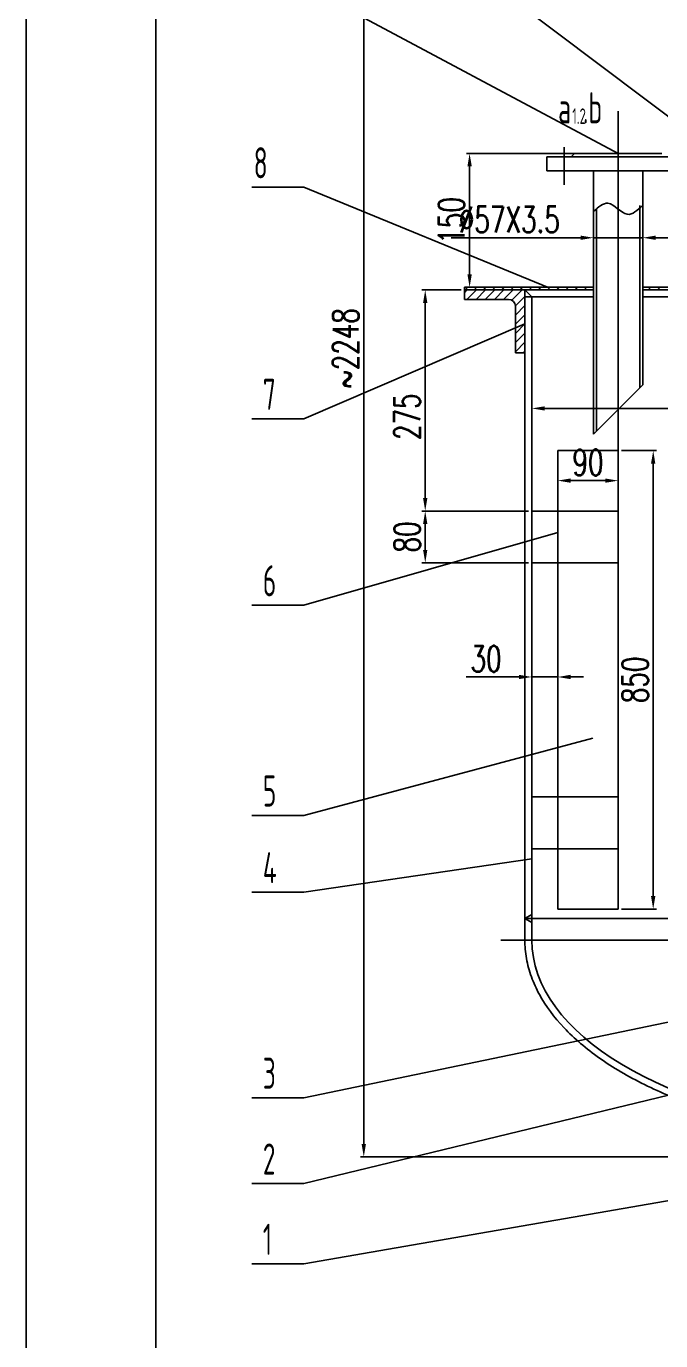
# Model space of a CAD drawing. Extents: x 8095 to 8689, y 0 to 841.
# Drawn here: x 8095.3 to 8217.7, y 425 to 678.7 of the extents above; entities that cross this region are included whole.
import ezdxf

# ---------------------------------------------------------------- set-up
doc = ezdxf.new("R2010")
doc.units = 0
doc.header["$LTSCALE"] = 10
doc.header["$MEASUREMENT"] = 0
doc.linetypes.add('HIDDEN', pattern=[0.375, 0.25, -0.125])
doc.layers.get('DEFPOINTS').update_dxf_attribs({"color": 5, "linetype": 'HIDDEN', "lineweight": 13})
doc.layers.add('DIM', color=7, linetype='CONTINUOUS')
doc.styles.add('HZ5', font='romans.shx', dxfattribs={"width": 0.7, "height": 5, "bigfont": 'hztxt.shx'})
doc.styles.add('J_BigFont', font='gbenor.shx', dxfattribs={"bigfont": 'gbcbig.shx'})
doc.dimstyles.new('机械制图iso', dxfattribs={"dimscale": 0, "dimtxt": 0.18, "dimasz": 2.5, "dimexe": 0.625, "dimexo": 0.625, "dimgap": 1, "dimtad": 1, "dimdec": 4, "dimzin": 0, "dimdsep": 46, "dimtxsty": 'HZ5', "dimcen": 0, "dimadec": 0, "dimazin": 0, "dimtfac": 1, "dimtdec": 4, "dimtofl": 0, "dimtmove": 0, "dimatfit": 2, "dimfxl": 0, "dimtolj": 1, "dimtzin": 0, "dimarcsym": 0})

# ---------------------------------------------------------------- blocks, each defined once
blk = doc.blocks.new('*D215')
at = {"layer": 'DEFPOINTS', "color": 0}
for p in [(8267.85, 772.58), (8160.39, 460.48), (8254.06, 460.48)]:
    blk.add_point(p, dxfattribs=at)
at = {"layer": 'DIM', "color": 0, "lineweight": -2}
for p, q in [((8267.22, 772.58), (8159.77, 772.58)), ((8160.39, 770.08), (8160.39, 462.98)), ((8253.44, 460.48), (8159.77, 460.48))]:
    blk.add_line(p, q, dxfattribs=at)
at = {"layer": 'DIM', "color": 0}
for points in [[(8159.97, 770.08), (8160.81, 770.08), (8160.39, 772.58)], [(8159.97, 462.98), (8160.81, 462.98), (8160.39, 460.48)]]:
    blk.add_solid(points, dxfattribs=at)
at = {"layer": 'DIM', "color": 0, "insert": (8156.89, 616.53), "char_height": 5, "attachment_point": 5, "rotation": 90, "style": 'HZ5'}
blk.add_mtext('\\A1;~2248', dxfattribs=at)
blk = doc.blocks.new('*D163')
at = {"layer": 'DEFPOINTS', "color": 0}
for p in [(8209.48, 596.82), (8209.48, 508.32), (8216.24, 508.32)]:
    blk.add_point(p, dxfattribs=at)
at = {"layer": 'DIM', "color": 0, "lineweight": -2}
for p, q in [((8210.1, 596.82), (8216.86, 596.82)), ((8216.24, 594.32), (8216.24, 510.82)), ((8210.1, 508.32), (8216.86, 508.32))]:
    blk.add_line(p, q, dxfattribs=at)
at = {"layer": 'DIM', "color": 0}
for points in [[(8215.82, 594.32), (8216.65, 594.32), (8216.24, 596.82)], [(8215.82, 510.82), (8216.65, 510.82), (8216.24, 508.32)]]:
    blk.add_solid(points, dxfattribs=at)
at = {"layer": 'DIM', "color": 0, "insert": (8212.74, 552.57), "char_height": 5, "attachment_point": 5, "rotation": 90, "style": 'HZ5'}
blk.add_mtext('\\A1;850', dxfattribs=at)
blk = doc.blocks.new('*D155')
at = {"layer": 'DEFPOINTS', "color": 0}
for p in [(8342.81, 604.97), (8192.81, 603.22), (8342.81, 603.22)]:
    blk.add_point(p, dxfattribs=at)
at = {"layer": 'DIM', "color": 0, "lineweight": -2}
for p, q in [((8192.81, 603.84), (8192.81, 605.59)), ((8195.31, 604.97), (8340.31, 604.97)), ((8342.81, 603.84), (8342.81, 605.59))]:
    blk.add_line(p, q, dxfattribs=at)
at = {"layer": 'DIM', "color": 0}
for points in [[(8195.31, 605.38), (8195.31, 604.55), (8192.81, 604.97)], [(8340.31, 605.38), (8340.31, 604.55), (8342.81, 604.97)]]:
    blk.add_solid(points, dxfattribs=at)
at = {"layer": 'DIM', "color": 0, "insert": (8280.85, 608.47), "char_height": 5, "attachment_point": 5, "style": 'HZ5'}
blk.add_mtext('\\A1;%%C1000', dxfattribs=at)
blk = doc.blocks.new('*D176')
at = {"layer": 'DEFPOINTS', "color": 0}
for p in [(8179.81, 627.85), (8172.25, 585.16), (8192.81, 585.16)]:
    blk.add_point(p, dxfattribs=at)
at = {"layer": 'DIM', "color": 0, "lineweight": -2}
for p, q in [((8179.19, 627.85), (8171.62, 627.85)), ((8172.25, 625.35), (8172.25, 587.66)), ((8192.19, 585.16), (8171.62, 585.16))]:
    blk.add_line(p, q, dxfattribs=at)
at = {"layer": 'DIM', "color": 0}
for points in [[(8171.83, 625.35), (8172.66, 625.35), (8172.25, 627.85)], [(8171.83, 587.66), (8172.66, 587.66), (8172.25, 585.16)]]:
    blk.add_solid(points, dxfattribs=at)
at = {"layer": 'DIM', "color": 0, "insert": (8168.75, 603.37), "char_height": 5, "attachment_point": 5, "rotation": 90, "style": 'HZ5'}
blk.add_mtext('\\A1;275', dxfattribs=at)
blk = doc.blocks.new('*D216')
at = {"layer": 'DEFPOINTS', "color": 0}
for p in [(8192.81, 575.16), (8197.81, 575.16), (8192.81, 553.13)]:
    blk.add_point(p, dxfattribs=at)
at = {"layer": 'DIM', "color": 0, "lineweight": -2}
for p, q in [((8192.81, 574.53), (8192.81, 552.5)), ((8197.81, 574.53), (8197.81, 552.5)), ((8190.31, 553.13), (8180.14, 553.13)), ((8197.81, 553.13), (8192.81, 553.13)), ((8200.31, 553.13), (8202.81, 553.13))]:
    blk.add_line(p, q, dxfattribs=at)
at = {"layer": 'DIM', "color": 0}
for points in [[(8190.31, 553.55), (8190.31, 552.71), (8192.81, 553.13)], [(8200.31, 553.55), (8200.31, 552.71), (8197.81, 553.13)]]:
    blk.add_solid(points, dxfattribs=at)
at = {"layer": 'DIM', "color": 0, "insert": (8183.98, 556.63), "char_height": 5, "attachment_point": 5, "style": 'HZ5'}
blk.add_mtext('\\A1;30', dxfattribs=at)
blk = doc.blocks.new('*D177')
at = {"layer": 'DEFPOINTS', "color": 0}
for p in [(8192.81, 585.16), (8172.25, 575.16), (8192.81, 575.16)]:
    blk.add_point(p, dxfattribs=at)
at = {"layer": 'DIM', "color": 0, "lineweight": -2}
for p, q in [((8192.19, 585.16), (8171.62, 585.16)), ((8172.25, 582.66), (8172.25, 577.66)), ((8192.19, 575.16), (8171.62, 575.16))]:
    blk.add_line(p, q, dxfattribs=at)
at = {"layer": 'DIM', "color": 0}
for points in [[(8171.83, 582.66), (8172.66, 582.66), (8172.25, 585.16)], [(8171.83, 577.66), (8172.66, 577.66), (8172.25, 575.16)]]:
    blk.add_solid(points, dxfattribs=at)
at = {"layer": 'DIM', "color": 0, "insert": (8168.75, 580.16), "char_height": 5, "attachment_point": 5, "rotation": 90, "style": 'HZ5'}
blk.add_mtext('\\A1;80', dxfattribs=at)
blk = doc.blocks.new('*D162')
at = {"layer": 'DEFPOINTS', "color": 0}
for p in [(8197.81, 591.03), (8197.81, 587.1), (8209.48, 587.1)]:
    blk.add_point(p, dxfattribs=at)
at = {"layer": 'DIM', "color": 0, "lineweight": -2}
for p, q in [((8197.81, 587.72), (8197.81, 591.66)), ((8209.48, 587.72), (8209.48, 591.66)), ((8206.98, 591.03), (8200.31, 591.03))]:
    blk.add_line(p, q, dxfattribs=at)
at = {"layer": 'DIM', "color": 0}
for points in [[(8200.31, 591.45), (8200.31, 590.62), (8197.81, 591.03)], [(8206.98, 591.45), (8206.98, 590.62), (8209.48, 591.03)]]:
    blk.add_solid(points, dxfattribs=at)
at = {"layer": 'DIM', "color": 0, "insert": (8203.64, 594.53), "char_height": 5, "attachment_point": 5, "style": 'HZ5'}
blk.add_mtext('\\A1;90', dxfattribs=at)
blk = doc.blocks.new('*D170')
at = {"layer": 'DEFPOINTS', "color": 0}
for p in [(8204.73, 644.17), (8214.23, 644.17), (8204.73, 637.92)]:
    blk.add_point(p, dxfattribs=at)
at = {"layer": 'DIM', "color": 0, "lineweight": -2}
for p, q in [((8204.73, 643.55), (8204.73, 637.29)), ((8214.23, 643.55), (8214.23, 637.29)), ((8202.23, 637.92), (8177.23, 637.92)), ((8214.23, 637.92), (8204.73, 637.92)), ((8216.73, 637.92), (8219.23, 637.92))]:
    blk.add_line(p, q, dxfattribs=at)
at = {"layer": 'DIM', "color": 0}
for points in [[(8202.23, 638.33), (8202.23, 637.5), (8204.73, 637.92)], [(8216.73, 638.33), (8216.73, 637.5), (8214.23, 637.92)]]:
    blk.add_solid(points, dxfattribs=at)
at = {"layer": 'DIM', "color": 0, "insert": (8188.48, 641.42), "char_height": 5, "attachment_point": 5, "style": 'HZ5'}
blk.add_mtext('\\A1;%%c57X3.5', dxfattribs=at)
blk = doc.blocks.new('*D161')
at = {"layer": 'DEFPOINTS', "color": 0}
for p in [(8209.48, 654.18), (8180.81, 628.35), (8204.73, 628.35)]:
    blk.add_point(p, dxfattribs=at)
at = {"layer": 'DIM', "color": 0, "lineweight": -2}
for p, q in [((8208.85, 654.18), (8180.19, 654.18)), ((8180.81, 651.68), (8180.81, 630.85)), ((8204.1, 628.35), (8180.19, 628.35))]:
    blk.add_line(p, q, dxfattribs=at)
at = {"layer": 'DIM', "color": 0}
for points in [[(8180.39, 651.68), (8181.23, 651.68), (8180.81, 654.18)], [(8180.39, 630.85), (8181.23, 630.85), (8180.81, 628.35)]]:
    blk.add_solid(points, dxfattribs=at)
at = {"layer": 'DIM', "color": 0, "insert": (8177.31, 641.26), "char_height": 5, "attachment_point": 5, "rotation": 90, "style": 'HZ5'}
blk.add_mtext('\\A1;150', dxfattribs=at)

msp = doc.modelspace()

# ---------------------------------------------------------------- hatches: boundary and pattern name
at = {"layer": 'DIM'}
h = msp.add_hatch(dxfattribs=at)
h.set_pattern_fill('ANSI31', color=256, scale=10, style=0)
h.set_pattern_definition([(45, (687.716, 59.5515), (-0.88388348, 0.88388348), [])])
h.paths.add_polyline_path([(8191.47782, 627.848), (8183.31115, 627.848), (8179.81115, 627.848), (8179.81115, 626.01467), (8183.31115, 626.01467), (8188.31115, 626.01467, -0.414213562), (8189.64449, 624.68133), (8189.64449, 615.68133), (8191.47782, 615.68133)])
h.paths.add_polyline_path([(8349.31115, 627.848), (8344.14449, 627.848), (8344.14449, 615.68133), (8345.47782, 615.68133), (8345.47782, 624.68133, -0.414213562), (8346.81115, 626.01467), (8349.31115, 626.01467)])
h.paths.add_polyline_path([(8355.81115, 627.848), (8352.31115, 627.848), (8352.31115, 626.01467), (8355.81115, 626.01467)])

# ---------------------------------------------------------------- linework, layer by layer
for p, q in [((8095.26825, 841), (8095.26825, 0)), ((8120.26825, 831), (8120.26825, 10)), ((8148.80754, 714.2847), (8243.26585, 643.1539)), ((8148.80754, 686.60839), (8209.47782, 654.18133)), ((8209.47782, 662.35572), (8209.47782, 596.82435)), ((8199.06115, 655.39433), (8199.06115, 648.14559)), ((8195.72782, 653.51467), (8195.72782, 650.848)), ((8195.72782, 653.51467), (8223.22782, 653.51467)), ((8200.40423, 653.51467), (8201.07089, 654.18133)), ((8201.07089, 654.18133), (8217.88475, 654.18133)), ((8195.72782, 650.848), (8223.22782, 650.848)), ((8204.72782, 650.848), (8204.72782, 600.01467)), ((8214.22782, 650.848), (8214.22782, 609.51467)), ((8138.80754, 647.65882), (8148.80754, 647.65882)), ((8148.80754, 647.65882), (8195.84674, 628.348)), ((8205.31115, 643.52997), (8205.31115, 600.598)), ((8213.64449, 644.15093), (8213.64449, 608.93133)), ((8179.81115, 628.348), (8204.72782, 628.348)), ((8179.81115, 628.348), (8179.81115, 626.01467)), ((8183.31115, 627.848), (8179.81115, 627.848)), ((8180.43684, 627.848), (8179.93684, 628.348)), ((8182.20461, 627.848), (8181.70461, 628.348)), ((8183.31115, 627.848), (8204.72782, 627.848)), ((8183.97237, 627.848), (8183.47237, 628.348)), ((8185.74014, 627.848), (8185.24014, 628.348)), ((8187.50791, 627.848), (8187.00791, 628.348)), ((8189.27567, 627.848), (8188.77567, 628.348)), ((8191.04344, 627.848), (8190.54344, 628.348)), ((8191.47782, 627.848), (8191.47782, 502.348)), ((8192.81115, 626.51467), (8191.47782, 627.848)), ((8192.81121, 627.848), (8192.31121, 628.348)), ((8194.57897, 627.848), (8194.07897, 628.348)), ((8196.34674, 627.848), (8195.84674, 628.348)), ((8198.11451, 627.848), (8197.61451, 628.348)), ((8199.88228, 627.848), (8199.38228, 628.348)), ((8201.65004, 627.848), (8201.15004, 628.348)), ((8203.41781, 627.848), (8202.91781, 628.348)), ((8204.72782, 628.30576), (8204.68558, 628.348)), ((8214.22782, 628.348), (8261.47782, 628.348)), ((8214.22782, 627.848), (8263.64449, 627.848)), ((8215.79218, 627.848), (8215.29218, 628.348)), ((8217.55994, 627.848), (8217.05994, 628.348)), ((8188.31115, 626.01467), (8179.81115, 626.01467)), ((8183.31115, 626.01467), (8179.81115, 626.01467)), ((8189.64449, 624.68133), (8189.64449, 615.68133)), ((8191.47782, 626.51467), (8204.72782, 626.51467)), ((8192.81115, 626.51467), (8192.81115, 502.348)), ((8214.22782, 626.51467), (8263.64449, 626.51467)), ((8148.80754, 602.97202), (8191.47782, 621.29255)), ((8191.47782, 615.68133), (8189.64449, 615.68133)), ((8204.72782, 600.01467), (8214.22782, 609.51467)), ((8138.80754, 602.97202), (8148.80754, 602.97202)), ((8197.81115, 596.82435), (8197.81115, 508.31549)), ((8197.81115, 596.82435), (8209.47782, 596.82435)), ((8209.47782, 596.82435), (8209.47782, 508.31549)), ((8192.81115, 585.15768), (8197.81115, 585.15768)), ((8197.81115, 585.15768), (8209.47782, 585.15768)), ((8148.80754, 566.97946), (8197.81115, 581.00915)), ((8192.81115, 575.15768), (8197.81115, 575.15768)), ((8197.81115, 575.15768), (8209.47782, 575.15768)), ((8138.80754, 566.97946), (8148.80754, 566.97946)), ((8148.80754, 526.39046), (8204.59386, 541.33836)), ((8192.81115, 529.98215), (8197.81115, 529.98215)), ((8197.81115, 529.98215), (8209.47782, 529.98215)), ((8138.80754, 526.39046), (8148.80754, 526.39046)), ((8148.80754, 511.58522), (8192.81115, 518.0002)), ((8192.81115, 519.98215), (8197.81115, 519.98215)), ((8197.81115, 519.98215), (8209.47782, 519.98215)), ((8138.80754, 511.58522), (8148.80754, 511.58522)), ((8197.81115, 508.31549), (8209.47782, 508.31549)), ((8191.47782, 506.51467), (8192.81115, 507.28447)), ((8191.47782, 506.51467), (8192.81115, 505.74487)), ((8191.47782, 506.51467), (8263.64449, 506.51467)), ((8186.85257, 502.348), (8347.65345, 502.348)), ((8148.80754, 471.91857), (8226.14449, 487.96059)), ((8148.80754, 455.35498), (8221.31016, 472.92582)), ((8138.80754, 471.91857), (8148.80754, 471.91857)), ((8148.80754, 439.85912), (8267.81115, 460.48359)), ((8138.80754, 455.35498), (8148.80754, 455.35498)), ((8138.80754, 439.85912), (8148.80754, 439.85912))]:
    msp.add_line(p, q, dxfattribs=at)
msp.add_arc((8188.31115, 624.68133), 1.33333, 0, 90, dxfattribs=at)
msp.add_ellipse((8267.81115, 502.348), major_axis=(-75, 0), ratio=0.5, start_param=0, end_param=1.386420136, dxfattribs=at)
at = {"layer": 'DIM', "end_tangent": (0.965925826, -0.258819045)}
msp.add_spline([(8204.72782, 642.97459), (8207.51117, 644.58156), (8211.22372, 642.43812), (8214.22782, 644.17253)], degree=3, dxfattribs=at)
at = {"layer": 'DIM'}
msp.add_open_spline([(8191.47782, 502.348), (8191.47782, 501.1565), (8191.58404, 499.96504), (8192.00665, 497.59691), (8192.32298, 496.42028), (8193.15971, 494.09456), (8193.68006, 492.94546), (8195.51495, 489.59106), (8197.11085, 487.43991), (8200.99412, 483.33758), (8203.28169, 481.38593), (8208.47485, 477.72678), (8211.38059, 476.01929), (8217.72377, 472.89077), (8221.16119, 471.46985), (8228.46623, 468.95235), (8232.33375, 467.85585), (8240.38415, 466.01766), (8244.5669, 465.27601), (8250.56961, 464.49908), (8252.30979, 464.3064), (8254.06115, 464.14461)], degree=3, knots=[0, 0, 0, 0, 0.088991775, 0.088991775, 0.17798355, 0.17798355, 0.266975325, 0.266975325, 0.442061879, 0.442061879, 0.617148433, 0.617148433, 0.792234986, 0.792234986, 0.96732154, 0.96732154, 1.142408094, 1.142408094, 1.317494647, 1.317494647, 1.388083146, 1.388083146, 1.388083146, 1.388083146], dxfattribs=at)

# ---------------------------------------------------------------- texts
at = {"layer": 'DIM', "style": 'J_BigFont', "width": 0.7}
for s, height, p in [('a .b', 6, (8197.89127, 660.00143)), ('1.2', 3, (8200.60442, 659.8915)), ('8', 6, (8139.14974, 649.38566)), ('7', 6, (8140.90584, 604.69886)), ('6', 6, (8140.90584, 568.70629)), ('5', 6, (8140.90584, 528.1173)), ('4', 6, (8140.90584, 513.31206)), ('3', 6, (8140.90584, 473.64541)), ('2', 6, (8140.90584, 457.08182)), ('1', 6, (8140.90584, 441.58595))]:
    msp.add_text(s, height=height, dxfattribs=at).set_placement(p)

# ---------------------------------------------------------------- dimensions: what is measured, and where the dimension line sits
at = {"layer": 'DIM'}
for base, p1, p2, text, picture, middle in [((8160.39109, 460.48359), (8267.8451, 772.57595), (8254.06115, 460.48359), '~2248', '*D215', (8156.89109, 616.52977)), ((8216.23669, 508.31549), (8209.47782, 596.82435), (8209.47782, 508.31549), '850', '*D163', (8212.73669, 552.56992)), ((8172.24803, 575.15768), (8192.81115, 585.15768), (8192.81115, 575.15768), '80', '*D177', (8168.74803, 580.15768))]:
    dim = msp.add_linear_dim(base=base, p1=p1, p2=p2, angle=90, text=text, dimstyle='机械制图iso', override={"dimscale": 1, "dimtofl": 1, "dimatfit": 0}, dxfattribs=at)
    dim.commit()
    dim.dimension.update_dxf_attribs({"geometry": picture, "text_midpoint": middle})
for base, p1, p2, text, picture, middle in [((8180.81098, 628.348), (8209.47782, 654.18133), (8204.72782, 628.348), '150', '*D161', (8180.81098, 641.26467)), ((8172.24803, 585.15768), (8179.81115, 627.848), (8192.81115, 585.15768), '275', '*D176', (8172.24803, 603.36838))]:
    dim = msp.add_linear_dim(base=base, p1=p1, p2=p2, angle=90, text=text, dimstyle='机械制图iso', override={"dimscale": 1, "dimtofl": 1, "dimatfit": 0}, dxfattribs=at)
    dim.commit()
    dim.dimension.update_dxf_attribs({"geometry": picture, "text_midpoint": middle, "dimtype": 160})
for base, p1, p2, text, picture, middle in [((8204.72782, 637.91522), (8214.22782, 644.17253), (8204.72782, 644.17253), '%%c57X3.5', '*D170', (8188.47782, 637.91522)), ((8342.81115, 604.96677), (8192.81115, 603.21704), (8342.81115, 603.21704), '%%C1000', '*D155', (8280.85092, 604.96677))]:
    dim = msp.add_linear_dim(base=base, p1=p1, p2=p2, text=text, dimstyle='机械制图iso', override={"dimscale": 1, "dimtofl": 1, "dimatfit": 0}, dxfattribs=at)
    dim.commit()
    dim.dimension.update_dxf_attribs({"geometry": picture, "text_midpoint": middle, "dimtype": 160})
for base, p1, p2, text, picture, middle in [((8197.81115, 591.03411), (8209.47782, 587.09631), (8197.81115, 587.09631), '90', '*D162', (8203.64449, 594.53411)), ((8192.81115, 553.12962), (8197.81115, 575.15768), (8192.81115, 575.15768), '30', '*D216', (8183.97782, 556.62962))]:
    dim = msp.add_linear_dim(base=base, p1=p1, p2=p2, text=text, dimstyle='机械制图iso', override={"dimscale": 1, "dimtofl": 1, "dimatfit": 0}, dxfattribs=at)
    dim.commit()
    dim.dimension.update_dxf_attribs({"geometry": picture, "text_midpoint": middle})

doc.saveas('drawing.dxf')
